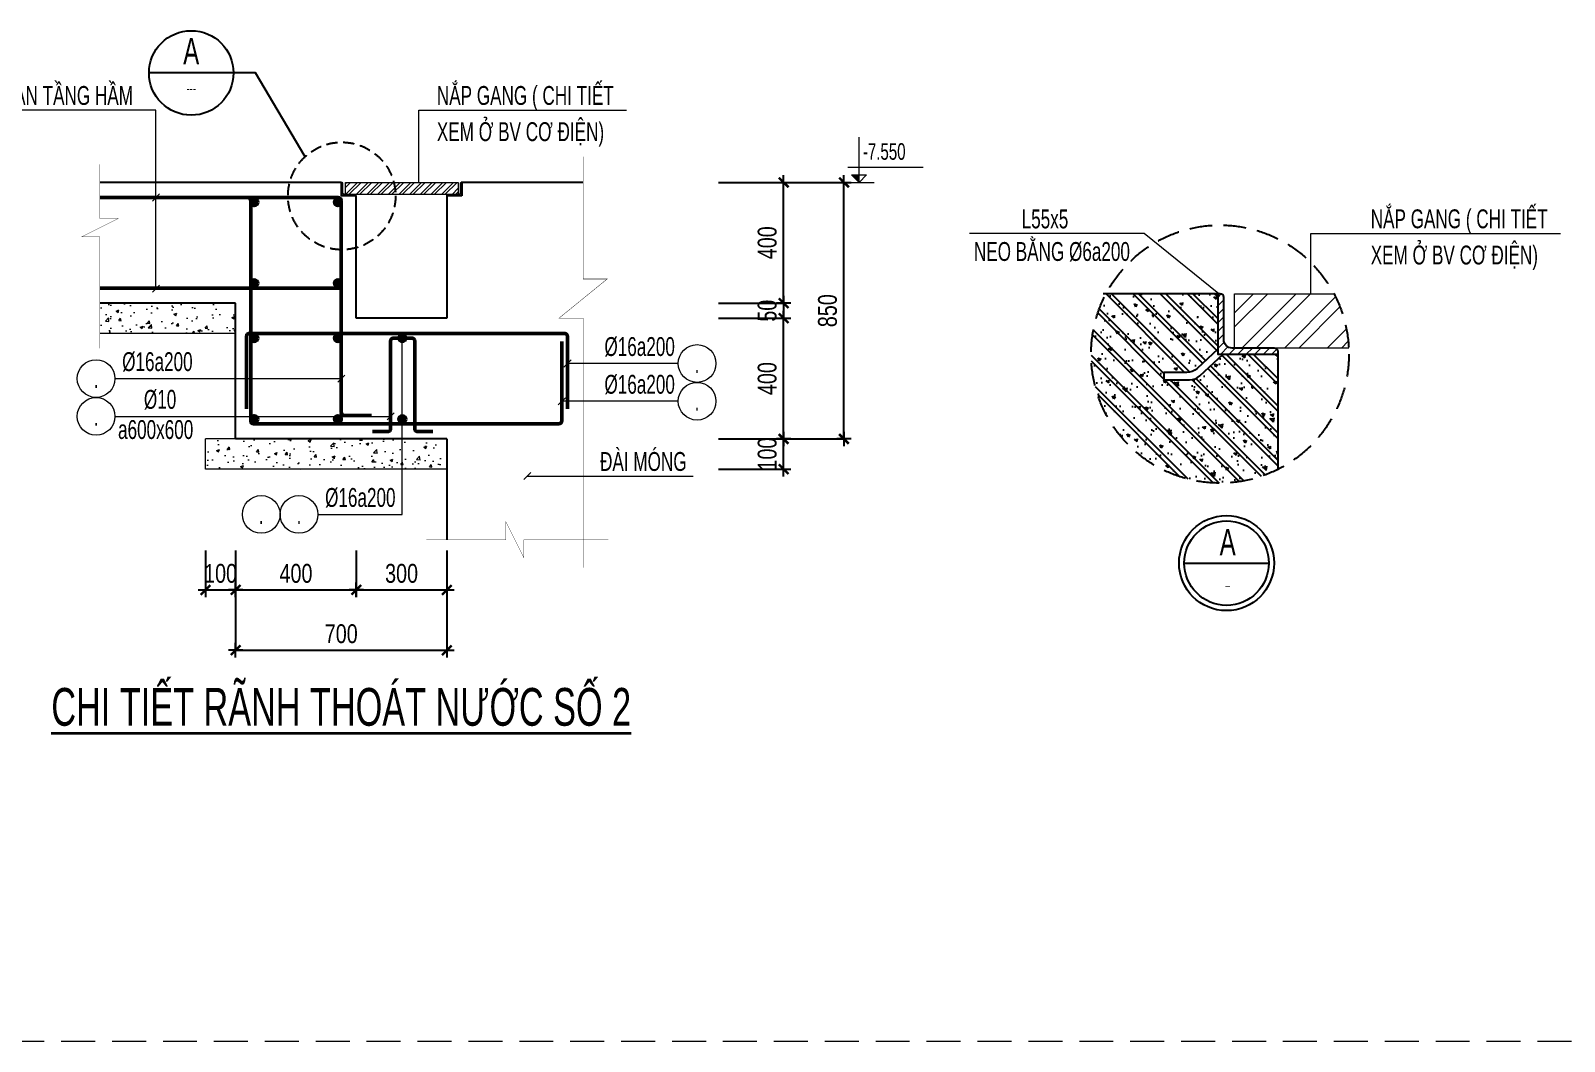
# Model space of a CAD drawing. Header units: millimetres. Extents: x 3482593 to 3503618, y 1118617 to 1133467.
# Drawn here: x 3495973 to 3501056, y 1126042 to 1129391 of the extents above; entities that cross this region are included whole.
import ezdxf
from ezdxf.enums import TextEntityAlignment as Align

# ---------------------------------------------------------------- set-up
doc = ezdxf.new("R2010")
doc.units = ezdxf.units.MM
doc.header["$LTSCALE"] = 150
doc.header["$MEASUREMENT"] = 0
doc.header["$PDMODE"] = 98
doc.linetypes.add('HIDDEN', pattern=[0.375, 0.25, -0.125])
doc.layers.get('DEFPOINTS').update_dxf_attribs({"linetype": 'CONTINUOUS'})
for name, color, linetype in [('004HIDDEN', 252, 'HIDDEN'), ('02.CDC.DIM', 1, 'CONTINUOUS'), ('06.CDC.TEXT', 2, 'CONTINUOUS'), ('CDC.05.STEEL', 4, 'CONTINUOUS'), ('CDC.10.HATCH', 251, 'CONTINUOUS'), ('KCS_CHI', 1, 'CONTINUOUS')]:
    doc.layers.add(name, color=color, linetype=linetype)
for name, color, linetype, lineweight in [('CDC_02.DIM', 1, 'CONTINUOUS', 18), ('CDC_03.BORDER', 3, 'CONTINUOUS', 25), ('CDC_04.HIDDEN', 8, 'HIDDEN', 15), ('CDC_05.STEEL', 4, 'CONTINUOUS', 50), ('CDC_06.TEXT', 2, 'CONTINUOUS', 18), ('CDC_09.COLUMN', 4, 'CONTINUOUS', 35), ('CDC_10.HATCH', 251, 'CONTINUOUS', 9), ('CDC_11.NOTE', 8, 'CONTINUOUS', 18)]:
    doc.layers.add(name, color=color, linetype=linetype, lineweight=lineweight)
doc.styles.add('1', font='arial.ttf', dxfattribs={"width": 0.75})
doc.styles.add('Arial', font='arial.ttf', dxfattribs={"width": 0.75})
doc.styles.add('romans', font='arial.ttf', dxfattribs={"width": 0.65})
doc.dimstyles.new('DX1', dxfattribs={"dimscale": 0.25, "dimtxt": 250, "dimasz": 0.8, "dimexe": 0, "dimexo": 0, "dimgap": 90, "dimtad": 1, "dimdec": 0, "dimzin": 13, "dimdsep": 46, "dimtxsty": '1', "dimblk1": 'CHEO', "dimblk2": 'CHEO', "dimsah": 1, "dimcen": 0, "dimclrd": 256, "dimclre": 256, "dimclrt": 3, "dimadec": 0, "dimazin": 0, "dimtfac": 1, "dimtdec": 0, "dimtix": 1, "dimtmove": 2, "dimatfit": 3, "dimldrblk": 'CHEO', "dimfxl": 1, "dimtolj": 1, "dimtzin": 13, "dimarcsym": 0})

# ---------------------------------------------------------------- blocks, each defined once
blk = doc.blocks.new('CHEO')
at = {"layer": '02.CDC.DIM'}
for points in [[(-121, 0), (121, 0)], [(0, 121), (0, -121)]]:
    blk.add_lwpolyline(points, dxfattribs=at)
at = {"layer": '06.CDC.TEXT', "color": 2, "const_width": 40}
blk.add_lwpolyline([(80, 80), (-80, -81)], dxfattribs=at)
blk = doc.blocks.new('*D26')
at = {"layer": 'CDC_02.DIM', "lineweight": -2, "ltscale": 3, "transparency": 16777216}
for p, q in [((3498252.5, 1128037.9), (3498468.7, 1128037.9)), ((3498468.7, 1128038.1), (3498468.7, 1128038.3)), ((3498468.7, 1127937.9), (3498468.7, 1128037.9)), ((3498252.5, 1127937.9), (3498468.7, 1127937.9)), ((3498468.7, 1127937.7), (3498468.7, 1127937.5))]:
    blk.add_line(p, q, dxfattribs=at)
at = {"layer": 'DEFPOINTS', "color": 0, "ltscale": 3, "transparency": 16777216}
for p in [(3498252.5, 1128037.9), (3498468.7, 1128037.9), (3498252.5, 1127937.9)]:
    blk.add_point(p, dxfattribs=at)
at = {"layer": 'CDC_02.DIM', "lineweight": -2, "ltscale": 3, "transparency": 16777216, "xscale": 0.2, "yscale": 0.2, "zscale": 0.2}
for p, rotation in [((3498468.7, 1128037.9), 270), ((3498468.7, 1127937.9), 90)]:
    blk.add_blockref('CHEO', p, dxfattribs=dict(at, rotation=rotation))
at = {"layer": 'CDC_02.DIM', "color": 3, "ltscale": 3, "transparency": 16777216, "insert": (3498414.3, 1127987.9), "char_height": 62.5, "attachment_point": 5, "rotation": 90, "style": '1'}
blk.add_mtext('\\A1;100', dxfattribs=at)
blk = doc.blocks.new('*D27')
at = {"layer": 'CDC_02.DIM', "lineweight": -2, "ltscale": 3, "transparency": 16777216}
for p, q in [((3498252.5, 1128437.9), (3498468.7, 1128437.9)), ((3498468.7, 1128038.1), (3498468.7, 1128437.7)), ((3498252.5, 1128037.9), (3498468.7, 1128037.9))]:
    blk.add_line(p, q, dxfattribs=at)
at = {"layer": 'DEFPOINTS', "color": 0, "ltscale": 3, "transparency": 16777216}
for p in [(3498252.5, 1128437.9), (3498468.7, 1128437.9), (3498252.5, 1128037.9)]:
    blk.add_point(p, dxfattribs=at)
at = {"layer": 'CDC_02.DIM', "lineweight": -2, "ltscale": 3, "transparency": 16777216, "xscale": 0.2, "yscale": 0.2, "zscale": 0.2}
for p, rotation in [((3498468.7, 1128437.9), 90), ((3498468.7, 1128037.9), 270)]:
    blk.add_blockref('CHEO', p, dxfattribs=dict(at, rotation=rotation))
at = {"layer": 'CDC_02.DIM', "color": 3, "ltscale": 3, "transparency": 16777216, "insert": (3498414.3, 1128237.9), "char_height": 62.5, "attachment_point": 5, "rotation": 90, "style": '1'}
blk.add_mtext('\\A1;400', dxfattribs=at)
blk = doc.blocks.new('*D28')
at = {"layer": 'CDC_02.DIM', "lineweight": -2, "ltscale": 3, "transparency": 16777216}
for p, q in [((3498252.5, 1128887.9), (3498468.7, 1128887.9)), ((3498468.7, 1128488.1), (3498468.7, 1128887.7)), ((3498252.5, 1128487.9), (3498468.7, 1128487.9))]:
    blk.add_line(p, q, dxfattribs=at)
at = {"layer": 'DEFPOINTS', "color": 0, "ltscale": 3, "transparency": 16777216}
for p in [(3498252.5, 1128887.9), (3498468.7, 1128887.9), (3498252.5, 1128487.9)]:
    blk.add_point(p, dxfattribs=at)
at = {"layer": 'CDC_02.DIM', "lineweight": -2, "ltscale": 3, "transparency": 16777216, "xscale": 0.2, "yscale": 0.2, "zscale": 0.2}
for p, rotation in [((3498468.7, 1128887.9), 90), ((3498468.7, 1128487.9), 270)]:
    blk.add_blockref('CHEO', p, dxfattribs=dict(at, rotation=rotation))
at = {"layer": 'CDC_02.DIM', "color": 3, "ltscale": 3, "transparency": 16777216, "insert": (3498414.3, 1128687.9), "char_height": 62.5, "attachment_point": 5, "rotation": 90, "style": '1'}
blk.add_mtext('\\A1;400', dxfattribs=at)
blk = doc.blocks.new('*D29')
at = {"layer": 'CDC_02.DIM', "lineweight": -2, "ltscale": 3, "transparency": 16777216}
for p, q in [((3498252.5, 1128887.9), (3498668.7, 1128887.9)), ((3498668.7, 1128038.1), (3498668.7, 1128887.7)), ((3498252.5, 1128037.9), (3498668.7, 1128037.9))]:
    blk.add_line(p, q, dxfattribs=at)
at = {"layer": 'DEFPOINTS', "color": 0, "ltscale": 3, "transparency": 16777216}
for p in [(3498252.5, 1128887.9), (3498668.7, 1128887.9), (3498252.5, 1128037.9)]:
    blk.add_point(p, dxfattribs=at)
at = {"layer": 'CDC_02.DIM', "lineweight": -2, "ltscale": 3, "transparency": 16777216, "xscale": 0.2, "yscale": 0.2, "zscale": 0.2}
for p, rotation in [((3498668.7, 1128887.9), 90), ((3498668.7, 1128037.9), 270)]:
    blk.add_blockref('CHEO', p, dxfattribs=dict(at, rotation=rotation))
at = {"layer": 'CDC_02.DIM', "color": 3, "ltscale": 3, "transparency": 16777216, "insert": (3498614.3, 1128462.9), "char_height": 62.5, "attachment_point": 5, "rotation": 90, "style": '1'}
blk.add_mtext('\\A1;850', dxfattribs=at)
blk = doc.blocks.new('*D30')
at = {"layer": 'CDC_02.DIM', "lineweight": -2, "ltscale": 3, "transparency": 16777216}
for p, q in [((3496552.1, 1127668.4), (3496552.1, 1127537.9)), ((3496652.1, 1127668.4), (3496652.1, 1127537.9)), ((3496551.9, 1127537.9), (3496551.7, 1127537.9)), ((3496552.1, 1127537.9), (3496652.1, 1127537.9)), ((3496652.3, 1127537.9), (3496652.5, 1127537.9))]:
    blk.add_line(p, q, dxfattribs=at)
at = {"layer": 'DEFPOINTS', "color": 0, "ltscale": 3, "transparency": 16777216}
for p in [(3496552.1, 1127668.4), (3496652.1, 1127668.4), (3496652.1, 1127537.9)]:
    blk.add_point(p, dxfattribs=at)
at = {"layer": 'CDC_02.DIM', "lineweight": -2, "ltscale": 3, "transparency": 16777216, "xscale": 0.2, "yscale": 0.2, "zscale": 0.2}
blk.add_blockref('CHEO', (3496552.1, 1127537.9), dxfattribs=at)
at = {"layer": 'CDC_02.DIM', "lineweight": -2, "ltscale": 3, "transparency": 16777216, "xscale": 0.2, "yscale": 0.2, "zscale": 0.2, "rotation": 180}
blk.add_blockref('CHEO', (3496652.1, 1127537.9), dxfattribs=at)
at = {"layer": 'CDC_02.DIM', "color": 3, "ltscale": 3, "transparency": 16777216, "insert": (3496602.1, 1127592.3), "char_height": 62.5, "attachment_point": 5, "style": '1'}
blk.add_mtext('\\A1;100', dxfattribs=at)
blk = doc.blocks.new('*D31')
at = {"layer": 'CDC_02.DIM', "lineweight": -2, "ltscale": 3, "transparency": 16777216}
for p, q in [((3496652.1, 1127668.4), (3496652.1, 1127537.9)), ((3497052.1, 1127668.4), (3497052.1, 1127537.9)), ((3496652.3, 1127537.9), (3497051.9, 1127537.9))]:
    blk.add_line(p, q, dxfattribs=at)
at = {"layer": 'DEFPOINTS', "color": 0, "ltscale": 3, "transparency": 16777216}
for p in [(3496652.1, 1127668.4), (3497052.1, 1127668.4), (3497052.1, 1127537.9)]:
    blk.add_point(p, dxfattribs=at)
at = {"layer": 'CDC_02.DIM', "lineweight": -2, "ltscale": 3, "transparency": 16777216, "xscale": 0.2, "yscale": 0.2, "zscale": 0.2, "rotation": 180}
blk.add_blockref('CHEO', (3496652.1, 1127537.9), dxfattribs=at)
at = {"layer": 'CDC_02.DIM', "lineweight": -2, "ltscale": 3, "transparency": 16777216, "xscale": 0.2, "yscale": 0.2, "zscale": 0.2}
blk.add_blockref('CHEO', (3497052.1, 1127537.9), dxfattribs=at)
at = {"layer": 'CDC_02.DIM', "color": 3, "ltscale": 3, "transparency": 16777216, "insert": (3496852.1, 1127592.3), "char_height": 62.5, "attachment_point": 5, "style": '1'}
blk.add_mtext('\\A1;400', dxfattribs=at)
blk = doc.blocks.new('*D32')
at = {"layer": 'CDC_02.DIM', "lineweight": -2, "ltscale": 3, "transparency": 16777216}
for p, q in [((3497052.1, 1127668.4), (3497052.1, 1127537.9)), ((3497352.1, 1127668.4), (3497352.1, 1127537.9)), ((3497052.3, 1127537.9), (3497351.9, 1127537.9))]:
    blk.add_line(p, q, dxfattribs=at)
at = {"layer": 'DEFPOINTS', "color": 0, "ltscale": 3, "transparency": 16777216}
for p in [(3497052.1, 1127668.4), (3497352.1, 1127668.4), (3497352.1, 1127537.9)]:
    blk.add_point(p, dxfattribs=at)
at = {"layer": 'CDC_02.DIM', "lineweight": -2, "ltscale": 3, "transparency": 16777216, "xscale": 0.2, "yscale": 0.2, "zscale": 0.2, "rotation": 180}
blk.add_blockref('CHEO', (3497052.1, 1127537.9), dxfattribs=at)
at = {"layer": 'CDC_02.DIM', "lineweight": -2, "ltscale": 3, "transparency": 16777216, "xscale": 0.2, "yscale": 0.2, "zscale": 0.2}
blk.add_blockref('CHEO', (3497352.1, 1127537.9), dxfattribs=at)
at = {"layer": 'CDC_02.DIM', "color": 3, "ltscale": 3, "transparency": 16777216, "insert": (3497202.1, 1127592.3), "char_height": 62.5, "attachment_point": 5, "style": '1'}
blk.add_mtext('\\A1;300', dxfattribs=at)
blk = doc.blocks.new('*D33')
at = {"layer": 'CDC_02.DIM', "lineweight": -2, "ltscale": 3, "transparency": 16777216}
for p, q in [((3496652.1, 1127668.4), (3496652.1, 1127337.9)), ((3497352.1, 1127668.4), (3497352.1, 1127337.9)), ((3496652.3, 1127337.9), (3497351.9, 1127337.9))]:
    blk.add_line(p, q, dxfattribs=at)
at = {"layer": 'DEFPOINTS', "color": 0, "ltscale": 3, "transparency": 16777216}
for p in [(3496652.1, 1127668.4), (3497352.1, 1127668.4), (3497352.1, 1127337.9)]:
    blk.add_point(p, dxfattribs=at)
at = {"layer": 'CDC_02.DIM', "lineweight": -2, "ltscale": 3, "transparency": 16777216, "xscale": 0.2, "yscale": 0.2, "zscale": 0.2, "rotation": 180}
blk.add_blockref('CHEO', (3496652.1, 1127337.9), dxfattribs=at)
at = {"layer": 'CDC_02.DIM', "lineweight": -2, "ltscale": 3, "transparency": 16777216, "xscale": 0.2, "yscale": 0.2, "zscale": 0.2}
blk.add_blockref('CHEO', (3497352.1, 1127337.9), dxfattribs=at)
at = {"layer": 'CDC_02.DIM', "color": 3, "ltscale": 3, "transparency": 16777216, "insert": (3497002.1, 1127392.3), "char_height": 62.5, "attachment_point": 5, "style": '1'}
blk.add_mtext('\\A1;700', dxfattribs=at)
blk = doc.blocks.new('A$C160E078A')
at = {"layer": 'CDC_11.NOTE', "ltscale": 3}
blk.add_hatch(color=256, dxfattribs=at).paths.add_polyline_path([(2, 1), (1, 1), (2, 0)])
for p, q in [((2, 0), (2, 6)), ((0, 0), (4, 0)), ((0.5, 2), (10.5, 2)), ((1, 1), (3, 1)), ((2, 0), (1, 1)), ((2, 0), (3, 1))]:
    blk.add_line(p, q, dxfattribs=at)
blk = doc.blocks.new('*D75')
at = {"layer": 'CDC_02.DIM', "lineweight": -2, "ltscale": 3, "transparency": 16777216}
for p, q in [((3498252.5, 1128487.9), (3498468.7, 1128487.9)), ((3498468.7, 1128488.1), (3498468.7, 1128488.3)), ((3498468.7, 1128487.9), (3498468.7, 1128437.9)), ((3498252.5, 1128437.9), (3498468.7, 1128437.9)), ((3498468.7, 1128437.7), (3498468.7, 1128437.5))]:
    blk.add_line(p, q, dxfattribs=at)
at = {"layer": 'DEFPOINTS', "color": 0, "ltscale": 3, "transparency": 16777216}
for p in [(3498252.5, 1128487.9), (3498252.5, 1128437.9), (3498468.7, 1128437.9)]:
    blk.add_point(p, dxfattribs=at)
at = {"layer": 'CDC_02.DIM', "lineweight": -2, "ltscale": 3, "transparency": 16777216, "xscale": 0.2, "yscale": 0.2, "zscale": 0.2}
for p, rotation in [((3498468.7, 1128487.9), 270), ((3498468.7, 1128437.9), 90)]:
    blk.add_blockref('CHEO', p, dxfattribs=dict(at, rotation=rotation))
at = {"layer": 'CDC_02.DIM', "color": 3, "ltscale": 3, "transparency": 16777216, "insert": (3498414.3, 1128462.9), "char_height": 62.5, "attachment_point": 5, "rotation": 90, "style": '1'}
blk.add_mtext('\\A1;50', dxfattribs=at)

msp = doc.modelspace()

# ---------------------------------------------------------------- hatches: boundary and pattern name
at = {"layer": 'CDC.10.HATCH', "ltscale": 3}
h = msp.add_hatch(dxfattribs=at)
h.set_pattern_fill('BT-01', color=256, scale=15, angle=90, pattern_type=2)
h.set_pattern_definition([(140, (0, 0), (9.4128202, 107.5890274), [11.25, -123.75]), (85, (0, 0), (-112.82882, -20.8127), [9, -99]), (190.4514, (0.78, 8.97), (-103.4159313, 86.7764073), [9.5610285, -105.1713168]), (136.1842, (-30, 2e-15), (24.827852, 160.0861573), [16.875, -185.625]), (186.6356, (-27.93, 13.34), (-146.1176806, 140.199406), [14.341543, -157.75695]), (81.1842, (-30, 2e-15), (-146.11779, 140.199292), [13.5, -148.5]), (111, (-22.5, 15), (60.3928336, 89.5360578), [11.25, -123.75]), (56, (-22.5, 15), (-108.7725068, 36.4972998), [9, -99]), (161.4514, (-17.47, 22.46), (-48.3795745, 126.0333943), [9.5610285, -105.1713168]), (127.5, (0, 0), (-49.93407807, 1.8239783), [0, -97.8, 0, -100.5, 0, -99.375]), (97.5, (0, 0), (-59.1617568, 39.4604306), [0, -57.3, 0, -95.55, 0, -37.875]), (57.5, (-2e-15, -33.45), (3.38323076, 80.07336543), [0, -37.5, 0, -117, 0, -155.25]), (47.5, (-3e-15, -48.45), (-15.0157473, 87.4779254), [0, -48.75, 0, -77.7, 0, -110.25]), (135, (0, 0), (-45.0780573, -45.0780573), []), (135, (-18.375, 1e-15), (-45.0780573, -45.0780573), [])])
h.paths.add_polyline_path([(3499804.9, 1128258, 0.190141), (3499839, 1128271.5), (3499907.5, 1128335.6), (3499907.5, 1128519.1), (3499537.5, 1128519.1, 0.122375), (3499487.8, 1128319.1, 0.209488), (3499625.4, 1128005), (3499771.8, 1128234), (3499729.3, 1128234), (3499729.3, 1128258)])
h.paths.add_polyline_path([(3499814.3, 1128234), (3499771.8, 1128234), (3499625.4, 1128005, 0.312628), (3500107.5, 1127937.6), (3500107.5, 1128319.1), (3499925.1, 1128319.1), (3499848.5, 1128247.5, -0.190141)])
at = {"layer": 'CDC_05.STEEL', "ltscale": 3}
for points in [[(3496725.3, 1128822.3, -1), (3496702.8, 1128822.3, -1)], [(3497002.4, 1128822.3, -1), (3496979.9, 1128822.3, -1)], [(3496725.3, 1128553.7, -1), (3496702.8, 1128553.7, -1)], [(3497002.4, 1128553.7, -1), (3496979.9, 1128553.7, -1)], [(3496702.8, 1128372.3, 1), (3496725.3, 1128372.3, 1)], [(3496725.3, 1128372.3, -1), (3496702.8, 1128372.3, -1)], [(3497002.4, 1128372.3, -1), (3496979.9, 1128372.3, -1)], [(3496979.9, 1128372.2, 1), (3497002.4, 1128372.2, 1)], [(3497193.4, 1128372.3, 1), (3497215.9, 1128372.3, 1)], [(3496702.8, 1128103.7, 1), (3496725.3, 1128103.7, 1)], [(3496979.9, 1128103.5, 1), (3497002.4, 1128103.5, 1)], [(3497193.4, 1128103.7, 1), (3497215.9, 1128103.7, 1)]]:
    msp.add_hatch(color=256, dxfattribs=at).paths.add_polyline_path(points)
at = {"layer": 'CDC_10.HATCH', "ltscale": 3}
h = msp.add_hatch(dxfattribs=at)
h.set_pattern_fill('ANSI32', color=256, scale=66.666667, style=0)
h.set_pattern_definition([(45, (3130404.448, 1193005.903), (-17.6776695, 17.6776695), []), (45, (3130416.233, 1193005.903), (-17.6776695, 17.6776695), [])])
h.paths.add_polyline_path([(3497245.8, 1128887.9), (3497015.9, 1128887.9), (3497015.9, 1128847.9), (3497049.1, 1128847.9), (3497245.8, 1128847.9)])
h.paths.add_polyline_path([(3497390.1, 1128887.9), (3497245.8, 1128887.9), (3497245.8, 1128847.9), (3497390.1, 1128847.9)])
h = msp.add_hatch(dxfattribs=at)
h.set_pattern_fill('ANSI32', color=256, scale=266.666667, style=0)
h.set_pattern_definition([(45, (2060046.31, 1385171.28), (-70.710678, 70.710678), []), (45, (2060093.45, 1385171.28), (-70.710678, 70.710678), [])])
edge = h.paths.add_edge_path()
edge.add_arc((3499915.1, 1128319.1), 427.3, 2.6827, 27.9076)
edge.add_line((3500292.7, 1128519.1), (3499963.1, 1128519.1))
edge.add_line((3499963.1, 1128519.1), (3499963.1, 1128339.1))
edge.add_line((3499963.1, 1128339.1), (3500341.9, 1128339.1))
h = msp.add_hatch(dxfattribs=at)
h.set_pattern_fill('AR-CONC', color=256, scale=13.333333, style=0)
h.set_pattern_definition([(50, (3130304.45, 1192910.9), (95.634691, -8.366951), [10, -110]), (355, (3130304.45, 1192910.9), (-18.500178, 100.292284), [8, -88]), (100.4514, (3130312.42, 1192910.21), (77.134584, 91.925272), [8.498692, -93.485615]), (46.1842, (3130304.45, 1192937.57), (142.298806, -22.069202), [15, -165]), (96.6356, (3130316.3, 1192935.73), (124.621694, 129.882383), [12.74804, -140.2284]), (351.1842, (3130304.45, 1192937.57), (124.62159, 129.88248), [12, -132]), (21, (3130317.78, 1192930.9), (79.587607, -53.682519), [10, -110]), (326, (3130317.78, 1192930.9), (32.442044, 96.686673), [8, -88]), (71.4514, (3130324.41, 1192926.43), (112.029684, 43.004066), [8.498692, -93.485615]), (37.5, (3130304.448, 1192910.903), (1.621314, 44.3858472), [0, -86.933333, 0, -89.333333, 0, -88.333333]), (7.5, (3130304.45, 1192910.903), (35.0759383, 52.588228), [0, -50.933333, 0, -84.933333, 0, -33.666667]), (327.5, (3130274.715, 1192910.903), (71.1763248, -3.0073162), [0, -33.333333, 0, -104, 0, -138]), (317.5, (3130261.38, 1192910.9), (77.758156, 13.347331), [0, -43.333333, 0, -69.066667, 0, -98])])
h.paths.add_polyline_path([(3497352.1, 1128037.9), (3497054.6, 1128037.9), (3497054.6, 1127937.9), (3497352.1, 1127937.9)])
h.paths.add_polyline_path([(3496202.1, 1128387.9), (3496652.1, 1128387.9), (3496652.1, 1128487.9), (3496202.1, 1128487.9)])
h.paths.add_polyline_path([(3497054.6, 1128037.9), (3496552.1, 1128037.9), (3496552.1, 1127937.9), (3497054.6, 1127937.9)])
at = {"layer": 'CDC_11.NOTE', "ltscale": 3}
h = msp.add_hatch(dxfattribs=at)
h.set_pattern_fill('_USER', color=256, scale=5, angle=45, style=0, pattern_type=0)
h.set_pattern_definition([(45, (4014504.376, 1214413.584), (-3.535533906, 3.535533906), [])])
edge = h.paths.add_edge_path()
edge.add_arc((3497014.1, 1128854.9), 7, 180, 270, ccw=False)
edge.add_line((3497007.1, 1128854.9), (3497007.1, 1128884.9))
edge.add_arc((3497004.1, 1128884.9), 3, 0, 90)
edge.add_line((3497004.1, 1128887.9), (3497002.1, 1128887.9))
edge.add_line((3497002.1, 1128887.9), (3497002.1, 1128842.9))
edge.add_line((3497002.1, 1128842.9), (3497052.1, 1128842.9))
edge.add_line((3497052.1, 1128842.9), (3497052.1, 1128844.9))
edge.add_arc((3497049.1, 1128844.9), 3, 0, 90)
edge.add_line((3497049.1, 1128847.9), (3497014.1, 1128847.9))
h = msp.add_hatch(dxfattribs=at)
h.set_pattern_fill('_USER', color=256, scale=5, angle=45, style=0, pattern_type=0)
h.set_pattern_definition([(135, (2979899.726, 1214418.584), (3.535533906, 3.535533906), [])])
edge = h.paths.add_edge_path()
edge.add_arc((3497390.1, 1128854.9), 7, 270, 360)
edge.add_line((3497397.1, 1128854.9), (3497397.1, 1128884.9))
edge.add_arc((3497400.1, 1128884.9), 3, 90, 180, ccw=False)
edge.add_line((3497400.1, 1128887.9), (3497402.1, 1128887.9))
edge.add_line((3497402.1, 1128887.9), (3497402.1, 1128842.9))
edge.add_line((3497402.1, 1128842.9), (3497352.1, 1128842.9))
edge.add_line((3497352.1, 1128842.9), (3497352.1, 1128844.9))
edge.add_arc((3497355.1, 1128844.9), 3, 90, 180, ccw=False)
edge.add_line((3497355.1, 1128847.9), (3497390.1, 1128847.9))
h = msp.add_hatch(dxfattribs=at)
h.set_pattern_fill('_USER', color=256, scale=20, angle=45, style=0, pattern_type=0)
h.set_pattern_definition([(45, (5569916.835, 1470602), (-14.14213562, 14.14213562), [])])
edge = h.paths.add_edge_path()
edge.add_arc((3499955.5, 1128367.1), 28, 180, 270, ccw=False)
edge.add_line((3499927.5, 1128367.1), (3499927.5, 1128507.1))
edge.add_arc((3499915.5, 1128507.1), 12, 0, 90)
edge.add_line((3499915.5, 1128519.1), (3499907.5, 1128519.1))
edge.add_line((3499907.5, 1128519.1), (3499907.5, 1128319.1))
edge.add_line((3499907.5, 1128319.1), (3500107.5, 1128319.1))
edge.add_line((3500107.5, 1128319.1), (3500107.5, 1128327.1))
edge.add_arc((3500095.5, 1128327.1), 12, 0, 90)
edge.add_line((3500095.5, 1128339.1), (3499955.5, 1128339.1))

# ---------------------------------------------------------------- linework, layer by layer
at = {"layer": '004HIDDEN'}
msp.add_circle((3497003.9, 1128842.9), 178.1, dxfattribs=at)
at = {"layer": '004HIDDEN', "ltscale": 2}
msp.add_circle((3499915.1, 1128319.1), 427.3, dxfattribs=at)
at = {"layer": 'CDC.05.STEEL', "ltscale": 3}
msp.add_lwpolyline([(3499915.5, 1128519.1), (3499907.5, 1128519.1), (3499907.5, 1128319.1), (3500107.5, 1128319.1), (3500107.5, 1128327.1, 0.414214), (3500095.5, 1128339.1), (3499955.5, 1128339.1, -0.414214), (3499927.5, 1128367.1), (3499927.5, 1128507.1, 0.414214)], format="xyb", close=True, dxfattribs=at)
msp.add_lwpolyline([(3499907.5, 1128335.6), (3499839, 1128271.5, -0.190141), (3499804.9, 1128258), (3499729.3, 1128258), (3499729.3, 1128234), (3499814.3, 1128234, 0.190141), (3499848.5, 1128247.5), (3499925.1, 1128319.1)], format="xyb", dxfattribs=at)
for centre in [(3496504.9, 1129250.6), (3499936.8, 1127626.7)]:
    msp.add_circle(centre, 140, dxfattribs=at)
at = {"layer": 'CDC_03.BORDER'}
for p, q in [((3497002.1, 1128887.9), (3496202.1, 1128887.9)), ((3497652.1, 1128887.9), (3497402.1, 1128887.9)), ((3497402.1, 1128887.9), (3497402.1, 1128842.9)), ((3497803.7, 1128887.9), (3497402.1, 1128887.9)), ((3497803.7, 1128887.9), (3497552.1, 1128887.9)), ((3497052.1, 1128437.9), (3497052.1, 1128842.9)), ((3497402.1, 1128842.9), (3497352.1, 1128842.9)), ((3497352.1, 1128842.9), (3497352.1, 1128437.9)), ((3499907.5, 1128519.1), (3499527.5, 1128519.1)), ((3496652.1, 1128487.9), (3496202.1, 1128487.9)), ((3496652.1, 1128037.9), (3496652.1, 1128487.9)), ((3497352.1, 1128437.9), (3497052.1, 1128437.9)), ((3500107.5, 1127937.6), (3500107.5, 1128319.1)), ((3497352.1, 1128037.9), (3496652.1, 1128037.9)), ((3497352.1, 1128037.9), (3497352.1, 1127703.7))]:
    msp.add_line(p, q, dxfattribs=at)
at = {"layer": 'CDC_03.BORDER', "ltscale": 3}
for p, q in [((3497002.1, 1128887.9), (3497002.1, 1128887.9)), ((3497803.7, 1128887.9), (3497400.1, 1128887.9)), ((3497352.1, 1128587.9), (3497352.1, 1128437.9)), ((3497352.1, 1128037.9), (3497352.1, 1127703.7))]:
    msp.add_line(p, q, dxfattribs=at)
at = {"layer": 'CDC_04.HIDDEN', "linetype": 'HIDDEN', "ltscale": 3}
msp.add_line((3483417.6, 1126042.4), (3501317.6, 1126042.4), dxfattribs=at)
at = {"layer": 'CDC_05.STEEL', "ltscale": 3}
msp.add_line((3496202.1, 1128537.9), (3497002.1, 1128537.9), dxfattribs=at)
for points in [[(3496202.1, 1128837.9), (3496692.1, 1128837.9, -0.414214), (3496702.1, 1128827.9), (3496702.1, 1128097.9, 0.414214), (3496712.1, 1128087.9), (3497723.2, 1128087.9, 0.414214), (3497733.2, 1128097.9), (3497733.2, 1128360.5)], [(3497305.7, 1128062.3), (3497255.7, 1128062.3, -0.414214), (3497245.7, 1128072.3), (3497245.7, 1128362.3, 0.414214), (3497235.7, 1128372.3), (3497175.7, 1128372.3, 0.414214), (3497165.7, 1128362.3), (3497165.7, 1128072.3, -0.414214), (3497155.7, 1128062.3), (3497105.7, 1128062.3)]]:
    msp.add_lwpolyline(points, format="xyb", dxfattribs=at)
at = {"layer": 'CDC_05.STEEL', "ltscale": 2}
for points in [[(3496202.1, 1128837.9), (3496992.1, 1128837.9, -0.414214), (3497002.1, 1128827.9), (3497002.1, 1128125.7, 0.414214), (3497012.1, 1128115.7), (3497102.1, 1128115.7)], [(3496687.9, 1128137.9), (3496687.9, 1128377.9, -0.414214), (3496697.9, 1128387.9), (3497742.1, 1128387.9, -0.414214), (3497752.1, 1128377.9), (3497752.1, 1128137.9)]]:
    msp.add_lwpolyline(points, format="xyb", dxfattribs=at)
at = {"layer": 'CDC_05.STEEL', "ltscale": 3}
for centre in [(3496714, 1128822.3), (3496991.1, 1128822.3), (3496714, 1128553.7), (3496991.1, 1128553.7), (3496714, 1128372.3), (3496714, 1128372.3), (3496991.1, 1128372.3), (3496991.1, 1128372.2), (3497204.6, 1128372.3), (3496714, 1128103.7), (3496991.1, 1128103.5), (3497204.6, 1128103.7)]:
    msp.add_circle(centre, 11.2, dxfattribs=at)
at = {"layer": 'CDC_10.HATCH'}
msp.add_line((3497352.1, 1127937.9), (3497002.1, 1127937.9), dxfattribs=at)
at = {"layer": 'CDC_11.NOTE', "ltscale": 3}
for p, q in [((3496399.7, 1128849.7), (3496376.2, 1128826.1)), ((3496399.7, 1128548), (3496376.2, 1128524.4)), ((3497763.8, 1128299.7), (3497740.3, 1128276.1)), ((3497013.8, 1128249.7), (3496990.3, 1128226.1)), ((3497745, 1128174.7), (3497721.5, 1128151.1)), ((3497177.5, 1128124.7), (3497153.9, 1128101.1)), ((3496652.1, 1128037.9), (3496552.1, 1128037.9)), ((3497630.9, 1127926.9), (3497607.3, 1127903.4))]:
    msp.add_line(p, q, dxfattribs=at)
at = {"layer": 'CDC_11.NOTE'}
for p, q in [((3496652.1, 1128387.9), (3496202.1, 1128387.9)), ((3496552.1, 1127937.9), (3496552.1, 1128037.9)), ((3497352.1, 1127937.9), (3496552.1, 1127937.9))]:
    msp.add_line(p, q, dxfattribs=at)
at = {"layer": 'CDC_11.NOTE', "ltscale": 3}
for points in [[(3496387.9, 1128536.2), (3496387.9, 1129127.8), (3495699, 1129127.8)], [(3497259.1, 1128887.9), (3497259.1, 1129127.8), (3497948.1, 1129127.8)], [(3497052.1, 1128842.9), (3497002.1, 1128842.9), (3497002.1, 1128887.9)], [(3497352.1, 1128842.9), (3497402.1, 1128842.9), (3497402.1, 1128887.9)], [(3499911.5, 1128519.1), (3499663.7, 1128719), (3499084.3, 1128719)], [(3500216.1, 1128519.1), (3500216.1, 1128719), (3501043.7, 1128719)], [(3500107.5, 1128319.1), (3499907.5, 1128319.1), (3499907.5, 1128519.1)], [(3500341.9, 1128339.1), (3499963.1, 1128339.1), (3499963.1, 1128519.1), (3500292.7, 1128519.1)], [(3496924.6, 1127787.9), (3497204.6, 1127787.9), (3497204.6, 1128372.3)], [(3498119.1, 1128287.9), (3497752.1, 1128287.9), (3497752.1, 1128287.9)], [(3496252.1, 1128237.9), (3497002.1, 1128237.9), (3497002.1, 1128237.9)], [(3498119.1, 1128162.9), (3497733.2, 1128162.9), (3497733.2, 1128162.9)], [(3496252.1, 1128112.9), (3497165.7, 1128112.9), (3497165.7, 1128112.9)], [(3497619.1, 1127915.2), (3497619.1, 1127915.2), (3498168.4, 1127915.2)]]:
    msp.add_lwpolyline(points, dxfattribs=at)
for points, const_width in [([(3497803.7, 1127611.3), (3497803.7, 1128437.9), (3497723.7, 1128437.9), (3497883.7, 1128567.9), (3497803.7, 1128567.9), (3497803.7, 1128972.9)], 1.33), ([(3496202.1, 1128337.9), (3496202.1, 1128707.9), (3496142.1, 1128707.9), (3496262.1, 1128767.9), (3496202.1, 1128767.9), (3496202.1, 1128947.9)], 1), ([(3497887.9, 1127703.7), (3497607.9, 1127703.7), (3497607.9, 1127643.7), (3497547.9, 1127763.7), (3497547.9, 1127703.7), (3497284.5, 1127703.7)], 1)]:
    msp.add_lwpolyline(points, dxfattribs=dict(at, const_width=const_width))
for points in [[(3497004.1, 1128887.9), (3497002.1, 1128887.9), (3497002.1, 1128842.9), (3497052.1, 1128842.9), (3497052.1, 1128844.9, 0.414214), (3497049.1, 1128847.9), (3497014.1, 1128847.9, -0.414214), (3497007.1, 1128854.9), (3497007.1, 1128884.9, 0.414214)], [(3497400.1, 1128887.9), (3497402.1, 1128887.9), (3497402.1, 1128842.9), (3497352.1, 1128842.9), (3497352.1, 1128844.9, -0.414214), (3497355.1, 1128847.9), (3497390.1, 1128847.9, 0.414214), (3497397.1, 1128854.9), (3497397.1, 1128884.9, -0.414214)]]:
    msp.add_lwpolyline(points, format="xyb", close=True, dxfattribs=at)
msp.add_lwpolyline([(3497015.9, 1128887.9), (3497390.1, 1128887.9), (3497390.1, 1128847.9), (3497015.9, 1128847.9)], close=True, dxfattribs=at)
for centre in [(3498181.6, 1128287.9), (3496189.6, 1128237.9), (3498181.6, 1128162.9), (3496189.6, 1128112.9), (3496737.1, 1127787.9), (3496862.1, 1127787.9)]:
    msp.add_circle(centre, 62.5, dxfattribs=at)
at = {"layer": 'KCS_CHI', "ltscale": 3}
msp.add_line((3499796.8, 1127626.7), (3500076.8, 1127626.7), dxfattribs=at)
msp.add_lwpolyline([(3496882.3, 1128973), (3496717.7, 1129250.6), (3496364.9, 1129250.6)], dxfattribs=at)
msp.add_circle((3499936.8, 1127626.7), 157.5, dxfattribs=at)

# ---------------------------------------------------------------- block references
at = {"layer": 'CDC_11.NOTE', "ltscale": 3, "xscale": 25, "yscale": 25, "zscale": 25}
msp.add_blockref('A$C160E078A', (3498668.7, 1128887.9), dxfattribs=at)

# ---------------------------------------------------------------- texts
at = {"layer": 'CDC.05.STEEL', "ltscale": 3}
for s, height, style, width, p in [('A', 87.5, 'Arial', 0.65, (3496504.9, 1129323.1)), ('---', 35, 'romans', 0.65, (3496504.9, 1129199.5)), ('A', 87.5, 'romans', 0.65, (3499940.5, 1127696.4)), ('_', 35, 'romans', 0.55, (3499940.5, 1127575.7))]:
    msp.add_text(s, height=height, dxfattribs=dict(at, style=style, width=width)).set_placement(p, align=Align.MIDDLE_CENTER)
at = {"layer": 'CDC_06.TEXT', "ltscale": 3, "style": 'Arial', "width": 0.65}
for s, height, p in [('THÉP SÀN TẦNG HẦM', 62.5, (3495712.8, 1129144.7)), ('NẮP GANG ( CHI TIẾT', 62.5, (3497319.1, 1129144.7)), ('XEM Ở BV CƠ ĐIỆN) ', 62.5, (3497319.1, 1129024.8)), ('-7.550', 55, (3498731.2, 1128962.9)), ('NẮP GANG ( CHI TIẾT', 62.5, (3500414.7, 1128736)), ('L55x5 ', 62.5, (3499257.6, 1128735.7)), ('NEO BẰNG %%C6a200', 62.5, (3499099.3, 1128627.8)), ('XEM Ở BV CƠ ĐIỆN) ', 62.5, (3500414.7, 1128616.1)), ('%%C16a200', 62.5, (3497874.6, 1128312.9)), ('%%C16a200', 62.5, (3496276, 1128262.9)), ('%%C16a200', 62.5, (3497874.6, 1128187.9)), ('%%C10', 62.5, (3496348, 1128137.9)), ('a600x600', 62.5, (3496262.3, 1128037.9)), ('ĐÀI MÓNG', 62.5, (3497860.1, 1127932.1)), ('%%C16a200', 62.5, (3496948.6, 1127812.9))]:
    msp.add_text(s, height=height, dxfattribs=at).set_placement(p)
for p in [(3498181.4, 1128287.9), (3496189.6, 1128237.9), (3498181.4, 1128162.9), (3496189.6, 1128112.9), (3496737.1, 1127787.9), (3496862.1, 1127787.9)]:
    msp.add_text('.', height=62.5, dxfattribs=at).set_placement(p, align=Align.MIDDLE_CENTER)
at = {"layer": 'CDC_09.COLUMN', "ltscale": 3, "style": 'Arial', "width": 0.65}
msp.add_text('%%UCHI TIẾT RÃNH THOÁT NƯỚC SỐ 2', height=125, dxfattribs=at).set_placement((3497002.1, 1127087.9), align=Align.CENTER)

# ---------------------------------------------------------------- dimensions: what is measured, and where the dimension line sits
at = {"layer": 'CDC_02.DIM', "ltscale": 3}
for base, p1, p2, picture, middle in [((3498468.7, 1128887.9), (3498252.5, 1128487.9), (3498252.5, 1128887.9), '*D28', (3498414.3, 1128687.9)), ((3498668.7, 1128887.9), (3498252.5, 1128037.9), (3498252.5, 1128887.9), '*D29', (3498614.3, 1128462.9)), ((3498468.7, 1128437.9), (3498252.5, 1128487.9), (3498252.5, 1128437.9), '*D75', (3498414.3, 1128462.9)), ((3498468.7, 1128437.9), (3498252.5, 1128037.9), (3498252.5, 1128437.9), '*D27', (3498414.3, 1128237.9)), ((3498468.7, 1128037.9), (3498252.5, 1127937.9), (3498252.5, 1128037.9), '*D26', (3498414.3, 1127987.9))]:
    dim = msp.add_linear_dim(base=base, p1=p1, p2=p2, angle=90, dimstyle='DX1', dxfattribs=at)
    dim.commit()
    dim.dimension.update_dxf_attribs({"geometry": picture, "text_midpoint": middle})
for base, p1, p2, picture, middle in [((3496652.1, 1127537.9), (3496552.1, 1127668.4), (3496652.1, 1127668.4), '*D30', (3496602.1, 1127592.3)), ((3497052.1, 1127537.9), (3496652.1, 1127668.4), (3497052.1, 1127668.4), '*D31', (3496852.1, 1127592.3)), ((3497352.1, 1127337.9), (3496652.1, 1127668.4), (3497352.1, 1127668.4), '*D33', (3497002.1, 1127392.3)), ((3497352.1, 1127537.9), (3497052.1, 1127668.4), (3497352.1, 1127668.4), '*D32', (3497202.1, 1127592.3))]:
    dim = msp.add_linear_dim(base=base, p1=p1, p2=p2, dimstyle='DX1', dxfattribs=at)
    dim.commit()
    dim.dimension.update_dxf_attribs({"geometry": picture, "text_midpoint": middle})

doc.saveas('drawing.dxf')
